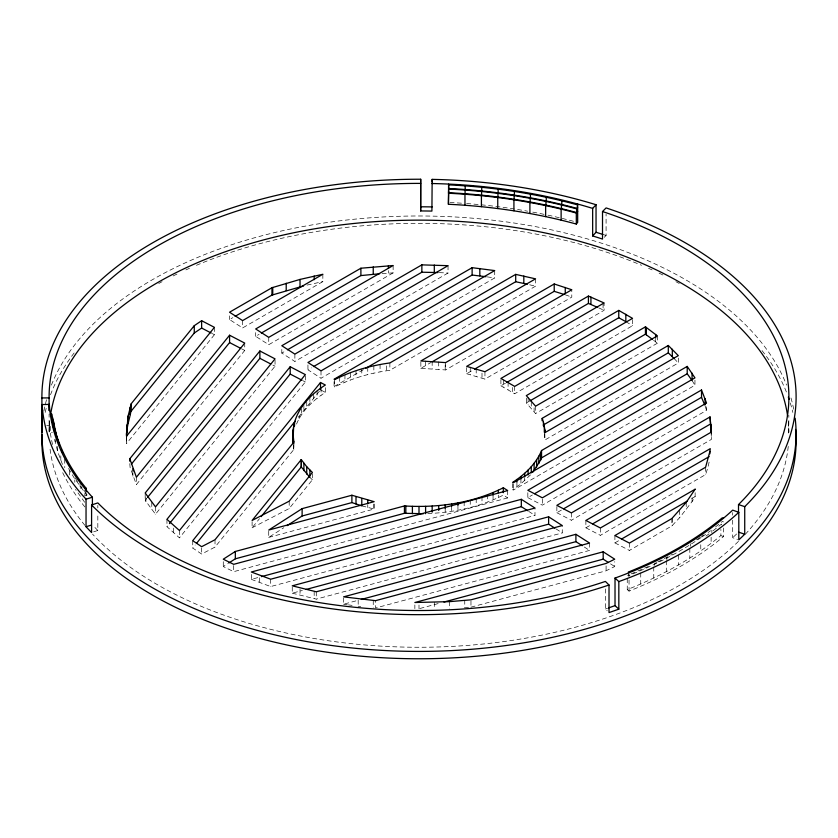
<?xml version="1.0" encoding="UTF-8"?>
<svg xmlns="http://www.w3.org/2000/svg" width="838" height="838" viewBox="0 0 838 838"><rect width="100%" height="100%" fill="white"/><g stroke="black" fill="none" stroke-linecap="round" stroke-linejoin="round"><path stroke-width="0.63" stroke-dasharray="4.19 3.14" d="M788.778 432.031L788.841 415.302M214.423 327.354L214.423 334.697L126.611 443.428L126.674 437.258M708.183 466.211L709.608 459.947M585.877 520.45L585.877 527.793L600.385 535.335L705.606 474.591L707.9 467.468M296.526 424.07C302.141 410.568 313.286 400.187 325.364 392.373L325.364 385.019M614.903 535.534L614.903 542.888L629.411 550.43L671.825 525.939L679.618 517.716L692.073 501.564L695.142 496.557L695.142 490.429M129.796 463.676L130.1 467.468L136.395 484.584L244.738 350.452L244.738 344.334M275.042 360.089L275.042 366.206L155.501 514.218L145.184 500.349L146.818 498.327M305.346 375.843L305.346 381.96L179.437 537.849L166.951 526.673L168.595 524.64M293.876 443.323L293.876 449.451L215.02 547.088L201.633 554.044L192.74 548.031L195.191 544.993M298.391 417.219L320.504 389.838M252.102 521.676L252.102 527.804L259.476 518.68M252.102 527.804L289.194 508.53L312.396 479.797L312.396 473.669M530.475 474.905L520.932 483.809L512.636 489.717L513.327 490.083L694.953 385.218L694.953 377.865M604.292 237.28L606.084 235.478L606.084 214.182M715.505 526.934L722.366 521.456L723.477 521.896M713.075 530.768L720.89 524.536L721.623 524.829L721.623 522.388M627.253 578.597L627.253 589.617C660.794 576.167 693.016 558.726 720.89 535.566L720.89 529.438M701.458 536.498L703.532 534.99M702.15 536.833L710.477 530.789M705.952 536.079L709.053 533.827M696.472 539.798L700.463 537.158M701.155 537.493C678.466 553.049 653.787 565.535 628.28 575.779L628.28 572.103M507.692 490.565L507.692 497.908L233.697 571.673L223.275 566.54L227.664 563.733M268.726 531.282L268.726 537.399L283.81 527.731M322.85 274.267L322.85 281.61L242.611 327.941L229.539 319.561L232.891 317.633M393.127 265.531L393.127 272.884L268.747 344.701L255.674 336.321L259.068 334.362M448.037 265.677L448.037 273.031L294.871 361.45L281.809 353.081L285.192 351.122M494.703 270.58L494.703 277.923L321.006 378.21L307.944 369.83L311.338 367.872M535.545 278.845L535.545 286.187L389.869 370.302C370.763 372.91 351.887 378.148 334.687 386.988L334.069 386.59L363.399 369.652M420.854 362.205L420.854 368.332L431.025 362.456M420.854 368.332L445.627 369.946L571.788 297.113L571.788 289.759M466.651 367.61L466.651 373.727L473.418 369.82M466.651 373.727L484.951 379.09L604.083 310.301L604.083 302.958M500.904 379.677L500.904 385.794L505.44 383.186M500.904 385.794L514.689 393.755L632.543 325.72L632.543 318.367M657.359 335.881L657.359 343.234L535.597 413.532L526.316 402.973L528.558 401.674M544.312 433.445L544.951 439.971L678.309 362.98L678.309 355.637M527.835 492.723L527.835 497.625L532.35 495.017M527.835 497.625L542.343 505.167L706.528 410.369L706.528 403.026M556.861 506.581L556.861 512.709L561.366 510.112M556.861 512.709L571.369 520.251L711.42 439.395L711.42 432.041M585.877 527.793L591.534 524.536M614.903 542.888L619.418 540.269M691.759 498.516L695.142 496.557M657.767 561.973L672.39 554.347M656.625 562.549L654.331 563.702L654.331 566.153M427.789 513.589C453.819 512.489 480.006 507.021 503.313 495.101L507.692 497.908M470.966 607.173L606.094 570.793L614.725 566.54L614.725 561.649M648.403 566.436L627.767 575.35L629.045 576.418L629.045 573.967M93.657 531.837L97.826 530.464L97.826 514.176M268.726 537.399L374.146 509.022L374.146 501.669M251.327 574.449L251.327 579.351L258.89 577.319M251.327 579.351L270.684 586.558L534.979 515.412L534.979 508.058M292.253 587.05L292.253 593.178L302.361 590.455M292.253 593.178L316.282 599.128L562.267 532.905L562.267 525.562M343.58 598.081L343.58 604.208L358.727 600.123M589.554 543.055L589.554 550.409L375.56 608.011L375.56 600.668M419.922 608.493L438.882 603.391M307.106 285.077L322.85 281.61M468.484 607.445L464.755 607.843L464.755 600.49M382.097 273.576L393.127 272.884M50.29 426.333L50.29 432.45L52.385 432.356M46.708 425.474L49.107 425.474A369.904 213.564 0 0 0 49.327 431.968L49.327 420.686M439.301 272.633L448.037 273.031M358.182 606.23L360.696 606.492M487.255 276.896L494.703 277.923M343.58 604.208L347.236 604.711M348.451 604.879L352.096 605.382M361.796 505.859L374.146 509.022M529.679 284.794L535.545 286.187M565.252 294.798L571.788 297.113M732.695 520.147L732.695 537.682L737.576 539.442M720.89 535.566L723.477 536.592L723.477 528.024M598.657 307.85L604.083 310.301M212.297 333.587L214.423 334.697M241.491 348.765L244.738 350.452M272.874 365.085L275.042 366.206M303.188 380.84L305.346 381.96M321.478 390.351L325.364 392.373M625.829 321.635L632.543 325.72M528.684 511.369L534.979 515.412M555.971 528.872L562.267 532.905M584.306 547.036L589.554 550.409M610.535 563.859L614.725 566.54M653.567 340.228L657.359 343.234M627.253 589.617L629.045 591.115A369.904 213.564 0 0 0 723.477 536.592M309.882 477.419L312.396 479.797M605.392 588.936L605.392 608.975L607.204 610.776M674.024 358.434L678.309 362.98M68.559 468.484L73.964 477.597L86.89 495.352L86.89 491.676M84.68 502.255L75.483 489.434M77.515 481.389L74.812 477.419L74.812 482.311M692.073 380.525L694.953 385.218M54.711 439.479L57.602 451.368L63.269 466.63M705.104 405.938L706.528 410.369M293.342 446.12L293.876 449.451M711.095 432.209L711.42 439.395M788.485 421.545L788.673 434.555M49.107 431.874L49.107 414.202M732.695 512.626L732.695 515.129M711.839 530.182L711.839 532.633M711.127 537.221L711.127 543.349M705.606 467.248L705.606 474.591M700.767 544.742L700.767 550.859M692.073 497.887L692.073 501.564M690.491 543.757L690.491 546.208M689.831 548.303L689.831 558.108M686.217 502.381L686.217 509.734M679.618 510.363L679.618 517.716M678.33 555.248L678.33 565.053M672.317 518.135L672.317 525.478M671.825 518.586L671.825 525.939M666.912 557.375L666.912 559.826M666.304 560.664L666.304 571.684M655.641 339.338L655.641 341.789M653.755 566.98L653.755 578M640.735 572.962L640.735 583.981M629.411 543.076L629.411 550.43M629.045 580.095L629.045 591.115M606.094 565.901L606.094 570.793M603.077 303.681L603.077 309.809M600.385 527.992L600.385 535.335M571.369 512.908L571.369 520.251M544.826 433.56L544.951 439.971M542.343 499.039L542.343 505.167M535.597 406.189L535.597 413.532M534.11 407.781L534.11 411.458M531.271 401.894L531.271 408.022M528.118 397.327L528.118 404.67M526.316 398.071L526.316 402.973M524.672 478.215L524.672 480.666M520.932 478.907L520.932 483.809M516.92 481.923L516.92 486.826M514.689 386.412L514.689 393.755M513.327 483.955L513.327 490.083M512.636 387.47L512.636 392.373M512.636 483.599L512.636 489.717M508.1 382.254L508.1 389.607M503.313 379.635L503.313 386.988M498.296 495.132L498.296 497.583M493.058 494.996L493.058 499.898M487.622 494.703L487.622 502.056M484.951 371.737L484.951 379.09M481.997 373.151L481.997 378.043M481.997 496.693L481.997 504.047M476.204 368.877L476.204 376.231M476.204 498.516L476.204 505.859M470.966 601.056L470.966 605.947M470.244 367.243L470.244 374.586M470.244 500.15L470.244 507.503M464.158 501.606L464.158 508.959M457.936 505.335L457.936 510.227M451.609 506.414L451.609 511.316M449.577 601.642L449.577 608.996M445.627 362.603L445.627 369.946M445.198 364.991L445.198 369.893M445.198 508.53L445.198 512.196M438.714 361.848L438.714 369.191M434.304 602.344L434.304 608.461M432.167 361.346L432.167 368.699M425.599 361.052L425.599 368.395M419 605.015L419 608.692M414.862 604.952L414.862 608.629M389.869 362.948L389.869 370.302M388.423 270.643L388.423 273.094M386.391 365.881L386.391 370.784M380.064 364.509L380.064 371.863M373.842 365.787L373.842 373.13M373.842 504.057L373.842 508.959M373.245 600.49L373.245 607.843M367.756 367.243L367.756 374.586M367.756 505.052L367.756 507.503M361.796 368.877L361.796 376.231M358.182 600.102L358.182 605.005M356.003 370.7L356.003 378.043M350.378 372.69L350.378 380.033M344.942 374.848L344.942 382.191M339.704 377.163L339.704 384.516M334.687 379.635L334.687 386.988M334.069 381.688L334.069 386.59M321.006 370.867L321.006 378.21M321.08 387.921L321.08 395.264M317.068 390.937L317.068 398.291M316.282 591.785L316.282 599.128M314.177 591.356L314.177 598.699M313.328 394.08L313.328 401.423M309.882 397.327L309.882 404.67M307.944 364.939L307.944 369.83M306.729 401.894L306.729 408.022M303.89 405.33L303.89 411.458M301.366 408.85L301.366 414.978M300.025 589.198L300.025 595.315M299.166 416.119L299.166 418.571M294.871 354.107L294.871 361.45M293.688 444.978L293.688 448.644M289.194 501.176L289.194 508.53M281.809 349.404L281.809 353.081M270.684 579.215L270.684 586.558M268.747 337.347L268.747 344.701M259.696 577.78L259.696 582.672M255.674 332.644L255.674 336.321M242.611 320.598L242.611 327.941M233.697 565.556L233.697 571.673M229.539 315.895L229.539 319.561M223.275 561.649L223.275 566.54M215.02 539.735L215.02 547.088M201.633 547.916L201.633 554.044M192.74 540.688L192.74 548.031M179.437 530.506L179.437 537.849M173.686 528.118L173.686 533.02M166.951 519.33L166.951 526.673M155.501 506.875L155.501 514.218M151.783 502.381L151.783 509.734M145.927 497.887L145.927 501.564M145.184 494.231L145.184 500.349M136.395 477.241L136.395 484.584M132.896 472.485L132.896 476.152M126.611 436.085L126.611 443.428M126.496 437.373L126.496 441.05M97.826 505.408L97.826 507.912M84.858 493.456L84.858 495.907L87.697 495.122L80.909 486.354L80.909 491.257M80.081 482.887L80.081 486.553M69.418 470.778L69.418 475.68M64.746 459.109L64.746 467.677M60.807 455.893L60.807 460.795M57.602 446.465L57.602 451.368M55.14 439.416L55.14 441.867M84.858 506.927A369.904 213.564 0 0 1 61.708 470.6M52.564 444.496A369.904 213.564 0 0 1 50.29 432.45M449.954 202.513A369.904 213.564 0 0 1 461.508 203.184M466.64 203.54A369.904 213.564 0 0 1 527.636 211.186M532.769 212.119A369.904 213.564 0 0 1 544.208 214.371M547.979 215.167A369.904 213.564 0 0 1 575.235 221.745M43.953 411.018A377.1 217.712 0 0 1 46.677 399.171M51.422 385.082A377.1 217.712 0 0 1 419 215.984A377.1 217.712 0 0 1 786.578 385.082M790.988 397.987A377.1 217.712 0 0 1 794.047 411.018M788.244 446.403A369.904 213.564 0 0 1 745.443 534.131M738.456 541.358A369.904 213.564 0 0 1 411.835 647.219A369.904 213.564 0 0 1 92.557 534.131M84.921 525.374A369.904 213.564 0 0 1 49.756 446.403M49.128 431.161A369.904 213.564 0 0 1 49.756 421.001M788.369 422.268A369.904 213.564 0 0 1 788.893 432.429M45.168 412.432A377.1 217.712 0 0 1 46.677 406.514M50.521 394.771A377.1 217.712 0 0 1 74.393 352.63M158.77 283.474A377.1 217.712 0 0 1 162.038 281.704M173.183 275.943A377.1 217.712 0 0 1 178.903 273.157M185.889 269.909A377.1 217.712 0 0 1 189.44 268.317M196.427 265.3A377.1 217.712 0 0 1 641.573 265.3M648.56 268.317A377.1 217.712 0 0 1 652.111 269.909M659.097 273.157A377.1 217.712 0 0 1 664.817 275.943M675.962 281.704A377.1 217.712 0 0 1 679.23 283.474M762.025 350.598A377.1 217.712 0 0 1 787.479 394.771M790.286 402.973A377.1 217.712 0 0 1 792.832 412.432M736.602 533.984A369.904 213.564 0 0 1 732.695 537.682M607.54 608.241A369.904 213.564 0 0 1 605.392 608.975M97.826 530.464A369.904 213.564 0 0 1 94.17 526.683M602.752 234.389A377.1 217.712 0 0 1 606.084 235.478"/><path stroke-width="1.26" d="M42.13 404.555A377.1 217.712 0 0 0 86.042 499.165L86.042 526.725A377.1 217.712 0 0 0 91.583 532.518L91.583 504.968L97.826 502.905A369.904 213.564 0 0 0 605.392 581.425L609.017 585.008L609.017 612.568A377.1 217.712 0 0 0 618.832 609.142L615.019 605.623L615.019 578.063A369.904 213.564 0 0 0 732.695 510.122L738.802 512.322L738.802 539.882A377.1 217.712 0 0 0 744.731 534.215L744.731 506.655A377.1 217.712 0 0 0 606.084 207.918L602.512 211.532L602.512 239.081A369.904 213.564 0 0 0 592.655 235.949L596.038 232.283L596.038 204.723A377.1 217.712 0 0 0 432.157 179.374L431.905 211.082A369.904 213.564 0 0 0 420.666 210.956L420.697 179.238A377.1 217.712 0 0 0 41.9 397.935L41.9 425.495A377.1 217.712 0 0 0 42.13 432.115L42.13 404.555L49.327 404.408A369.904 213.564 0 0 0 92.4 497.217L92.4 505.984M420.666 210.956L420.697 179.238M126.496 433.696L128.099 416.046L131.252 403.696L194.269 325.678L201.633 320.703L214.423 327.354L126.611 436.085L126.496 433.696L126.496 436.148M126.727 435.99L126.905 424.856M292.996 433.696C293.07 412.746 308.562 395.62 325.364 385.019L320.504 382.495L192.74 540.688L201.633 546.69L215.02 539.735L293.876 442.108L292.996 433.696L293.111 443.585L293.174 437.509M292.996 441.05L293.174 429.894M126.905 432.209C127.104 422.446 132.153 413.459 131.252 403.696M293.174 437.237L293.688 426.092M709.901 451.347L710.268 448.634L585.877 520.45L600.385 527.992L705.606 467.248L709.901 451.347L709.901 453.798M448.56 184.863L448.665 184.088L448.414 204.263C491.581 206.337 534.592 212.695 576.314 224.05L577.665 222.405L577.665 204.043L577.089 208.421C535.157 197.003 491.937 190.614 448.56 188.529L448.56 184.863C491.937 186.937 535.157 193.327 577.089 204.744M577.665 207.709L576.701 208.882L576.701 212.559C534.874 201.172 491.759 194.804 448.487 192.73L448.665 187.754M448.414 204.263L448.665 191.431M540.709 452.52L541.547 450.519L687.212 366.416L694.953 377.865L513.327 482.73L512.636 482.374C524.19 474.916 534.759 465.132 540.709 452.52L540.709 459.873L532.685 472.349M540.709 459.873L541.547 457.862L541.547 450.519M131.252 411.039L194.269 333.021L201.633 328.046L201.633 320.703M129.796 458.774L229.581 335.231L244.738 343.109L136.395 477.241L129.796 458.774L129.796 461.225M131.43 464.095L229.581 342.574L229.581 335.231M259.885 350.986L145.184 493.006L155.501 506.875L275.042 358.863L259.885 350.986L259.885 358.329L147.645 497.311M290.199 366.74L166.951 519.33L179.437 530.506L305.346 374.617L290.199 366.74L290.199 374.083L169.423 523.624M196.836 542.961L295.112 421.273M301.261 459.591L252.102 520.461L289.194 501.176L312.396 472.443L306.729 466.724L301.261 459.591L301.261 466.944L309.882 477.419M261.121 516.648L301.261 466.944M576.314 224.05L576.314 213.03L577.665 211.386M592.655 235.949L592.655 208.39L596.038 204.723M235.331 551.467L223.275 559.197L233.697 564.33L507.692 490.565L503.313 487.758C472.967 503.135 438.138 508.038 404.44 505.943L235.331 551.467L235.331 558.81L228.764 563.031M302.12 508.645L268.726 530.056L374.146 501.669L351.887 495.237L302.12 508.645L302.12 515.988L287.036 525.656M271.962 287.727L229.539 312.218L242.611 320.598L322.85 274.267L300.025 279.421L271.962 287.727L271.962 295.081L235.122 316.345M360.895 268.223L255.674 328.967L268.747 337.347L393.127 265.531L360.895 268.223L360.895 275.576L261.33 333.053M421.86 264.871L281.809 345.727L294.871 354.107L448.037 265.677L421.86 264.871L421.86 272.214L287.455 349.813M472.129 267.689L307.944 362.487L321.006 370.867L494.703 270.58L472.129 267.689L472.129 275.042L313.601 366.562M515.695 274.382L334.069 379.237L334.687 379.635C351.887 370.805 370.763 365.557 389.869 362.948L535.545 278.845L515.695 274.382L515.695 281.725L365.661 368.353M554.211 283.988L420.854 360.979L445.627 362.603L571.788 289.759L554.211 283.988L554.211 291.341L432.157 361.807M588.423 296.076L466.651 366.384L484.951 371.737L604.083 302.958L588.423 296.076L588.423 303.429L474.549 369.17M618.758 310.406L500.904 378.451L514.689 386.412L632.543 318.367L618.758 310.406L618.758 317.759L506.571 382.526M645.449 326.841L526.316 395.62L535.597 406.189L657.359 335.881L645.449 326.841L645.449 334.184L652.53 339.442M529.689 401.025L645.449 334.184M542.144 418.33L668.305 345.486L678.309 355.637L544.951 432.628C545.779 431.727 541.348 411.804 542.144 420.77M543.275 425.023L668.305 352.84L668.305 345.486M541.547 457.862L687.212 373.758L687.212 366.416M701.532 389.984L527.835 490.272L542.343 497.814L706.528 403.026L701.532 389.984L701.532 397.338L704.664 404.859M534.602 493.718L701.532 397.338M710.016 416.936L556.861 505.356L571.369 512.908L711.42 432.041L710.016 416.936L711.095 432.209L711.095 424.856M563.618 508.813L710.016 424.279M592.665 523.876L709.137 456.637M621.681 538.97L687.233 501.124M271.962 295.081L303.566 285.926M86.042 499.165L92.4 497.217M86.042 526.725L91.342 525.101M84.858 488.554L86.073 488.219L86.073 491.896M302.12 515.988L351.887 502.591L361.796 505.859L361.796 498.516M235.331 558.81L404.44 513.285L423.4 513.725M521.33 499.312L251.327 572.008L270.684 579.215L534.979 508.058L521.33 499.312L521.33 506.665L527.626 510.698M261.414 576.638L521.33 506.665M548.618 516.805L292.253 585.825L316.282 591.785L562.267 525.562L548.618 516.805L548.618 524.159L554.913 528.202M306.142 589.439L548.618 524.159M575.905 534.309L343.58 596.855L375.56 600.668L589.554 543.055L575.905 534.309L575.905 541.652L582.211 545.695M361.262 599.442L575.905 541.652M603.192 551.802L414.862 602.512L449.577 601.642L470.966 599.83L606.094 563.45L614.725 559.197L603.192 551.802L603.192 559.155L608.44 562.508M443.941 602.03L603.192 559.155M360.895 275.576L379.572 273.775M50.29 414.077L51.642 414.024C55.497 441.49 68.58 466.955 86.073 488.219M57.602 440.348L52.532 417.649L51.642 417.691L51.642 414.024M55.14 433.288L53.433 421.284L52.532 421.325L52.532 417.649M41.9 397.935L49.107 397.914A369.904 213.564 0 0 1 420.666 183.396M421.86 272.214L438.054 272.57M448.487 189.053C491.759 191.127 534.874 197.496 576.701 208.882M448.414 193.243C491.581 195.317 534.592 201.665 576.314 213.03M472.129 275.042L486.019 276.718M515.695 281.725L527.343 284.229M554.211 291.341L564.026 294.41M602.512 211.532A369.904 213.564 0 0 1 738.508 504.56L744.731 506.655M738.508 532.12L744.731 534.215M588.423 303.429L597.557 307.357M723.477 518.219L722.366 517.779C694.356 541.055 661.989 558.579 628.28 572.103L629.045 572.742M201.633 328.046L211.228 333.042M229.581 342.574L240.401 348.199M259.885 358.329L270.716 363.964M290.199 374.083L302.099 380.274M618.758 317.759L625.829 321.635L625.829 314.281M615.019 578.063L618.832 581.593L618.832 609.142M668.305 352.84L674.024 358.434M687.212 373.758L692.073 380.525L692.073 373.182M61.404 449.713L62.892 453.222M56.712 436.755L59.529 445.03M53.182 424.918L53.611 427.317M52.281 421.294L52.71 423.693M738.508 504.56L738.508 512.081M705.104 398.584L705.104 404.712M672.317 349.257L672.317 356.611M655.641 334.435L655.641 338.112M646.318 327.417L646.318 334.771M590.926 297.071L590.926 304.424M565.252 287.444L565.252 293.572M561.816 200.795L561.816 204.472M561.47 204.954L561.47 208.631M561.125 209.102L561.125 220.132M546.261 197.265L546.261 200.931M545.947 201.424L545.947 205.101M545.643 205.582L545.643 216.613M544.826 429.894L544.826 432.335M544.312 426.092L544.312 432.219M543.453 422.321L543.453 425.987M538.834 456.176L538.834 463.529M536.634 459.769L536.634 467.112M534.11 463.288L534.11 470.631M531.271 466.724L531.271 472.841M530.444 194.133L530.444 197.81M530.171 198.302L530.171 201.979M529.899 202.471L529.899 213.491M528.118 470.066L528.118 474.968M524.672 473.313L524.672 476.99M523.823 276.037L523.823 283.391M520.932 476.455L520.932 478.907M516.92 479.472L516.92 481.923M514.385 191.42L514.385 195.097M514.155 195.6L514.155 199.276M513.924 199.779L513.924 210.799M503.313 487.758L503.313 492.66M498.296 490.23L498.296 492.681M498.139 189.137L498.139 192.813M497.95 193.316L497.95 196.993M497.751 197.506L497.751 208.526M493.058 492.545L493.058 494.996M481.735 187.283L481.735 190.949M481.578 191.462L481.578 195.139M481.421 195.652L481.421 206.672M479.818 268.516L479.818 275.859M465.195 185.847L465.195 189.524M465.08 190.037L465.08 193.714M464.964 194.227L464.964 205.258M457.936 502.884L457.936 505.335M451.609 503.963L451.609 506.414M445.198 504.853L445.198 508.53M438.714 505.544L438.714 510.447M434.304 265.059L434.304 272.402M432.157 179.374L432.157 181.877M432.167 506.047L432.167 512.165M425.599 506.341L425.599 513.694M419 506.445L419 513.788M412.401 506.341L412.401 513.694M405.833 506.047L405.833 513.39M404.44 505.943L404.44 513.285M388.423 265.751L388.423 268.202M373.245 266.903L373.245 274.256M367.756 500.15L367.756 503.827M356.003 496.693L356.003 504.047M351.887 495.237L351.887 502.591M320.504 382.495L320.504 389.838M314.177 276.037L314.177 279.714M309.882 470.066L309.882 476.194M306.729 466.724L306.729 474.067M303.89 463.288L303.89 470.631M301.366 459.769L301.366 467.112M300.025 279.421L300.025 286.774M294.547 422.321L294.547 425.987M293.688 441.301L293.688 443.752M286.208 283.234L286.208 290.577M272.748 287.444L272.748 294.798M194.269 325.678L194.269 333.021M132.896 468.809L132.896 471.26M130.1 407.278L130.1 414.632M128.099 416.046L128.099 423.389M55.832 433.173L55.832 435.624M54.25 427.233L54.25 430.91M53.433 421.284L53.433 424.96M53.36 423.619L53.36 427.296M49.327 404.408L49.327 410.672M49.107 397.914L49.107 410.442M431.905 183.522A369.904 213.564 0 0 1 592.655 208.39M795.136 418.162A377.1 217.712 0 0 1 426.856 651.367A377.1 217.712 0 0 1 42.068 427.223M738.802 512.322A377.1 217.712 0 0 1 618.832 581.593M609.017 585.008A377.1 217.712 0 0 1 91.583 504.968M50.573 414.663A369.904 213.564 0 0 1 420.1 220.143A369.904 213.564 0 0 1 787.615 415.931M795.555 429.391A377.1 217.712 0 0 1 423.494 658.752A377.1 217.712 0 0 1 42.068 434.566M788.338 397.107A377.1 217.712 0 0 1 789.155 399.454M420.697 206.797A377.1 217.712 0 0 1 432.157 206.923M596.038 232.283A377.1 217.712 0 0 1 602.752 234.389M615.019 605.623A369.904 213.564 0 0 1 608.618 607.875M695.142 489.203L686.217 502.381L671.825 518.586L629.411 543.076L614.903 535.534L695.142 489.203"/></g></svg>
